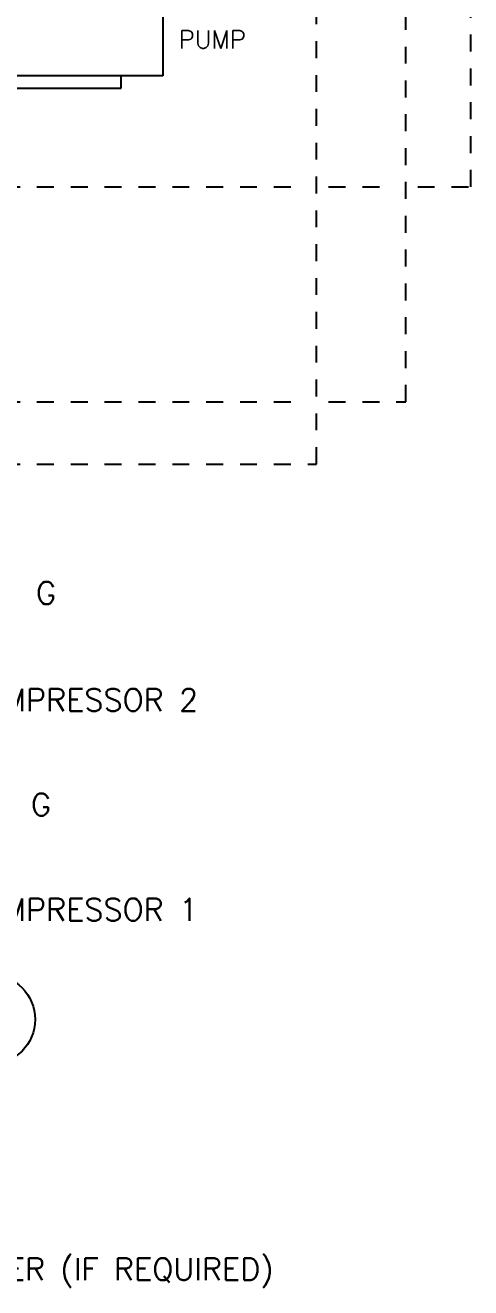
# Model space of a CAD drawing. Extents: x -283 to 170, y -177 to 25.
# Drawn here: x -181.42 to -178.79, y -80.4 to -72.93 of the extents above; entities that cross this region are included whole.
import ezdxf

# ---------------------------------------------------------------- set-up
doc = ezdxf.new("R2010")
doc.units = 0
doc.header["$LTSCALE"] = 0.125
doc.header["$MEASUREMENT"] = 0
doc.linetypes.add('DASHED', pattern=[0.75, 0.5, -0.25])
doc.layers.get('0').update_dxf_attribs({"linetype": 'CONTINUOUS'})
doc.layers.add('GREEN', color=83, linetype='DASHED')
doc.styles.get("Standard").update_dxf_attribs({"font": 'simplex.shx', "height": 0.08})

msp = doc.modelspace()

# ---------------------------------------------------------------- linework, layer by layer
for p, q in [((-180.6093, -72.8325), (-180.6093, -73.2327)), ((-180.6093, -73.2327), (-181.766, -73.2327)), ((-180.8554, -73.3065), (-180.8554, -73.2327)), ((-181.5825, -73.3065), (-180.8554, -73.3065))]:
    msp.add_line(p, q)
msp.add_circle((-181.629, -78.8118), 0.2646)
at = {"layer": 'GREEN'}
for p, q in [((-179.7016, -75.5285), (-179.7016, -70.4402)), ((-179.1741, -75.1606), (-179.1741, -70.4405)), ((-178.791, -73.8896), (-178.791, -70.4405)), ((-182.9538, -73.8902), (-179.7723, -73.8902)), ((-179.6309, -73.8902), (-179.2368, -73.8902)), ((-179.1044, -73.8896), (-178.791, -73.8896)), ((-182.9538, -75.1606), (-179.7723, -75.1606)), ((-179.6309, -75.1606), (-179.1741, -75.1606)), ((-182.9538, -75.5285), (-179.7016, -75.5285))]:
    msp.add_line(p, q, dxfattribs=at)

# ---------------------------------------------------------------- texts
for s, height, p in [('PUMP', 0.10544, (-180.5165, -73.0705)), ('G', 0.1318, (-181.3593, -76.3561)), ('COMPRESSOR 2', 0.131795, (-181.7965, -76.9884)), ('G', 0.1318, (-181.3895, -77.6073)), ('COMPRESSOR 1', 0.131795, (-181.7965, -78.2279)), ('HEATER (IF REQUIRED)', 0.131795, (-181.9547, -80.3542))]:
    msp.add_text(s, height=height).set_placement(p)

doc.saveas('drawing.dxf')
